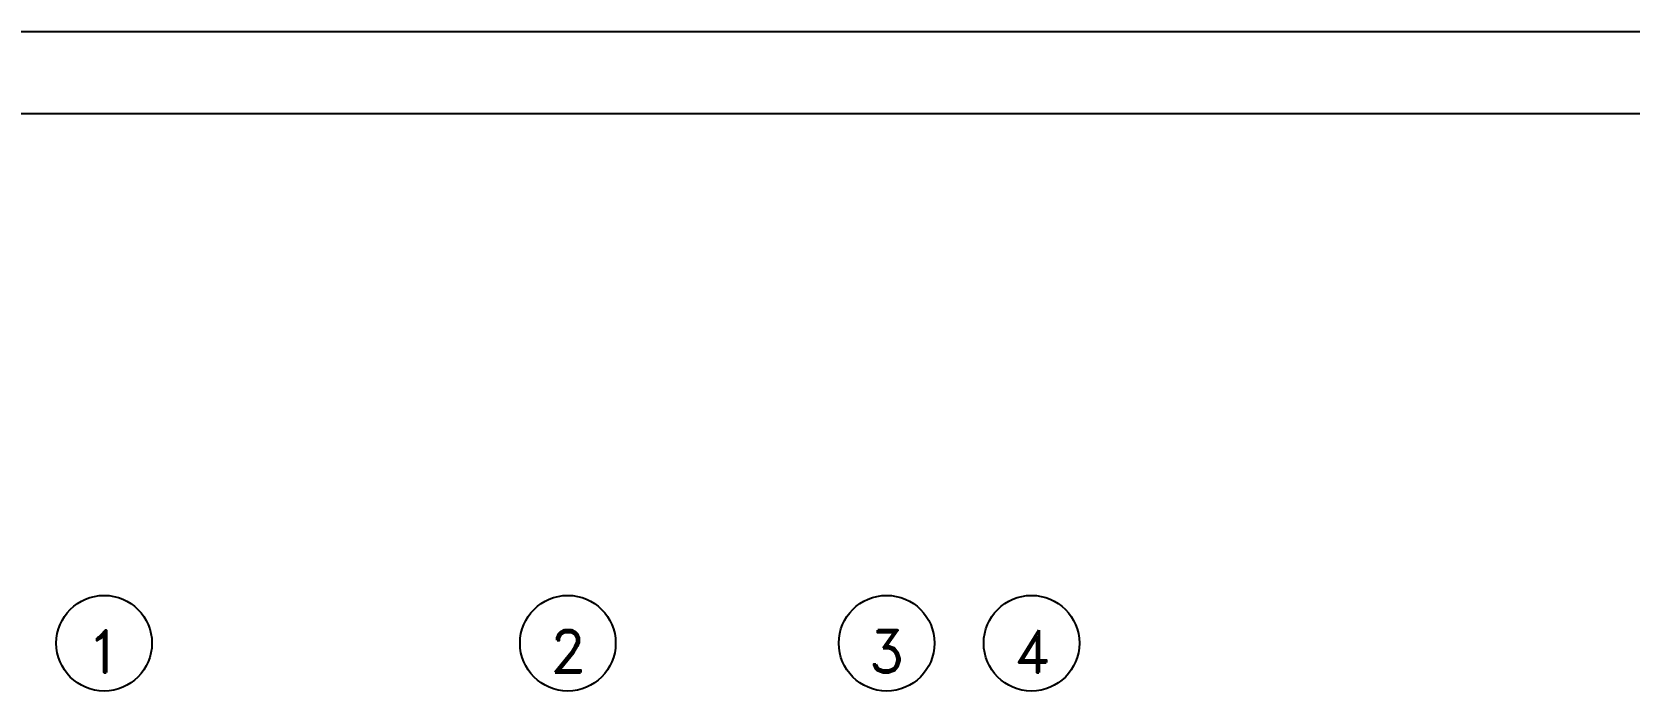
# Model space of a CAD drawing. Header units: inches. Extents: x 1387 to 2676, y -3554 to -2136.
# Drawn here: x 2504.44 to 2531.99, y -2640.55 to -2629.18 of the extents above; entities that cross this region are included whole.
import ezdxf
from ezdxf.enums import TextEntityAlignment as Align

# ---------------------------------------------------------------- set-up
doc = ezdxf.new("R2010")
doc.units = ezdxf.units.IN
doc.header["$MEASUREMENT"] = 0
doc.linetypes.add('DASHDOTX2', pattern=[2, 1, -0.5, 0, -0.5])
doc.linetypes.add('HIDDEN', pattern=[0.375, 0.25, -0.125])
for name, color, linetype in [('1', 1, 'Continuous'), ('3', 3, 'HIDDEN'), ('Ax', 1, 'DASHDOTX2'), ('DIM', 8, 'Continuous'), ('lateral brace', 5, 'Continuous'), ('Layer4', 118, 'Continuous')]:
    doc.layers.add(name, color=color, linetype=linetype)
doc.styles.add('ROMAND', font='ROMAND.shx')

msp = doc.modelspace()

# ---------------------------------------------------------------- linework, layer by layer
at = {"layer": '1'}
msp.add_lwpolyline([(2491.35906312, -2687.22591269), (2572.62741329, -2687.22591269), (2572.62741329, -2630.59291606), (2491.35906312, -2630.59291606)], close=True, dxfattribs=at)
at = {"layer": 'Ax', "linetype": 'Continuous', "ltscale": 0.5}
for centre in [(2505.68417526, -2639.72482552), (2513.68421148, -2639.72478804), (2519.18423772, -2639.72478804), (2521.68423772, -2639.72478804)]:
    msp.add_circle(centre, 0.825, dxfattribs=at)
at = {"layer": 'DIM'}
msp.add_lwpolyline([(2489.94323821, -2688.6417376), (2574.04323821, -2688.6417376), (2574.04323821, -2629.17709114), (2489.94323821, -2629.17709114)], close=True, dxfattribs=at)
at = {"layer": 'lateral brace'}
msp.add_lwpolyline([(2489.94323821, -2688.6417376), (2574.04323821, -2688.6417376), (2574.04323821, -2629.17709114), (2489.94323821, -2629.17709114)], close=True, dxfattribs=at)
at = {"layer": 'Layer4'}
msp.add_lwpolyline([(2574.04323821, -2629.17709114), (2489.94323821, -2629.17709114), (2489.94323821, -2688.6417376), (2574.04323821, -2688.6417376)], close=True, dxfattribs=at)

# ---------------------------------------------------------------- texts
at = {"layer": '3', "color": 3, "style": 'ROMAND'}
for s, p in [('1', (2505.6865509, -2639.86522826, 0.00000001)), ('2', (2513.68658712, -2639.86519079, 0.00000001)), ('3', (2519.18661335, -2639.86519079, 0.00000001)), ('4', (2521.68661335, -2639.86519079, 0.00000001))]:
    msp.add_text(s, height=0.7299072, dxfattribs=at).set_placement(p, align=Align.MIDDLE_CENTER)

doc.saveas('drawing.dxf')
